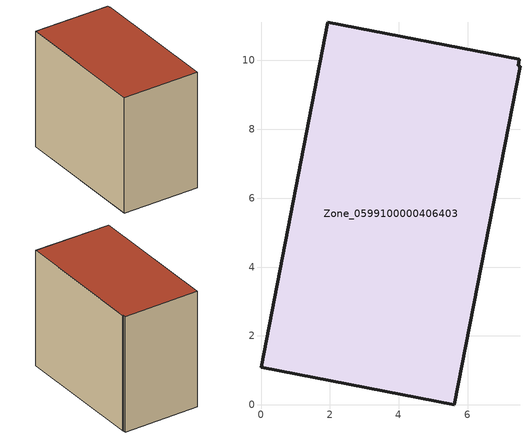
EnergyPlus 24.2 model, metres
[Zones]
Zone_0599100000406403
 floor ground (C_G): 0,1.09 1.94,11.11 7.51,10.03 7.47,9.84 7.52,9.83 5.61,0 z0
 wall outside (C_F): 1.94,11.11 0,1.09 5.61,0 7.52,9.83 7.47,9.84 7.51,10.03 1.94,11.11 z0:8.69
 roof outside (C_R): 0,1.09 5.61,0 7.52,9.83 7.47,9.84 7.51,10.03 1.94,11.11 z8.69
[BUILDING]
Pand.0599100000406403: North Axis=0; Terrain=City; Loads Convergence Tolerance Value=0.04; Temperature Convergence Tolerance Value=0.4; Solar Distribution=FullExterior; Maximum Number of Warmup Days=25; Minimum Number of Warmup Days=1
[Site:Location]
Rotterdam.The.Hague.AP_ZH_NLD Design_Conditions: Latitude=51.96; Longitude=4.45; Time Zone=1; Elevation=-4.5
[SITE:GROUNDTEMPERATURE:BUILDINGSURFACE]
18, 18, 18, 18, 18, 18, 18, 18, 18, 18, 18, 18
[MATERIAL] Thermal Absorptance=0.9; Solar Absorptance=0.7; Visible Absorptance=0.7
Name | Roughness | Thickness | Conductivity | Density | Specific Heat
G.TI.1992-2005 | MediumSmooth | 0.15 | 0.06 | 540 | 1210
F.TI.1992-2005 | Rough | 0.3 | 0.12 | 1920 | 840
R.TI.1992-2005 | MediumRough | 0.2 | 0.08 | 1500 | 1000
[CONSTRUCTION]
C_G: G.TI.1992-2005
C_F: F.TI.1992-2005
C_R: R.TI.1992-2005
[ZONE]
Zone_0599100000406403: Type=1; Multiplier=1; Ceiling Height=Autocalculate; Volume=Autocalculate; Floor Area=autocalculate; Part of Total Floor Area=Yes
[ZONEINFILTRATION:DESIGNFLOWRATE]
Infil_Zone_0599100000406403: Zone or ZoneList or Space or SpaceList=Zone_0599100000406403; Schedule=AlwaysOn; Design Flow Rate Calculation Method=Flow/Area; Flow Rate per Floor Area=0.0015; Constant Term Coefficient=1; Temperature Term Coefficient=0; Velocity Term Coefficient=0; Velocity Squared Term Coefficient=0
[HVACTEMPLATE:ZONE:IDEALLOADSAIRSYSTEM]
Zone_0599100000406403: Maximum Heating Supply Air Temperature=50; Minimum Cooling Supply Air Temperature=13; Maximum Heating Supply Air Humidity Ratio=0.0156; Minimum Cooling Supply Air Humidity Ratio=0.0077; Heating Limit=NoLimit; Cooling Limit=NoLimit; Dehumidification Control Type=ConstantSensibleHeatRatio; Cooling Sensible Heat Ratio=0.7; Dehumidification Setpoint=60; Humidification Control Type=None; Humidification Setpoint=30; Outdoor Air Method=None; Outdoor Air Flow Rate per Person=0.00944; Outdoor Air Flow Rate per Zone Floor Area=0; Outdoor Air Flow Rate per Zone=0; Demand Controlled Ventilation Type=None; Outdoor Air Economizer Type=NoEconomizer; Heat Recovery Type=None; Sensible Heat Recovery Effectiveness=0.7; Latent Heat Recovery Effectiveness=0.65
[ZONECONTROL:THERMOSTAT]
ThermostatControl_Zone_0599100000406403: Zone or ZoneList=Zone_0599100000406403; Control Type Schedule=DualSetpointControlType; Control 1=Thermostat_Zone_0599100000406403; Temperature Difference Between Cutout And Setpoint=0
[THERMOSTATSETPOINT:DUALSETPOINT]
Thermostat_Zone_0599100000406403: Heating Setpoint Temperature Schedule=HeatingSetpoint_Zone_0599100000406403; Cooling Setpoint Temperature Schedule=CoolingSetpoint_Zone_0599100000406403
[SCHEDULE:COMPACT]
HeatingSetpoint_Zone_0599100000406403: Through: 12/31, For: AllDays, Until: 24:00, 21
CoolingSetpoint_Zone_0599100000406403: Through: 12/31, For: AllDays, Until: 24:00, 24
DualSetpointControlType: Through: 12/31, For: AllDays, Until: 24:00, 4
AlwaysOn: Through: 12/31, For: AllDays, Until: 24:00, 1
